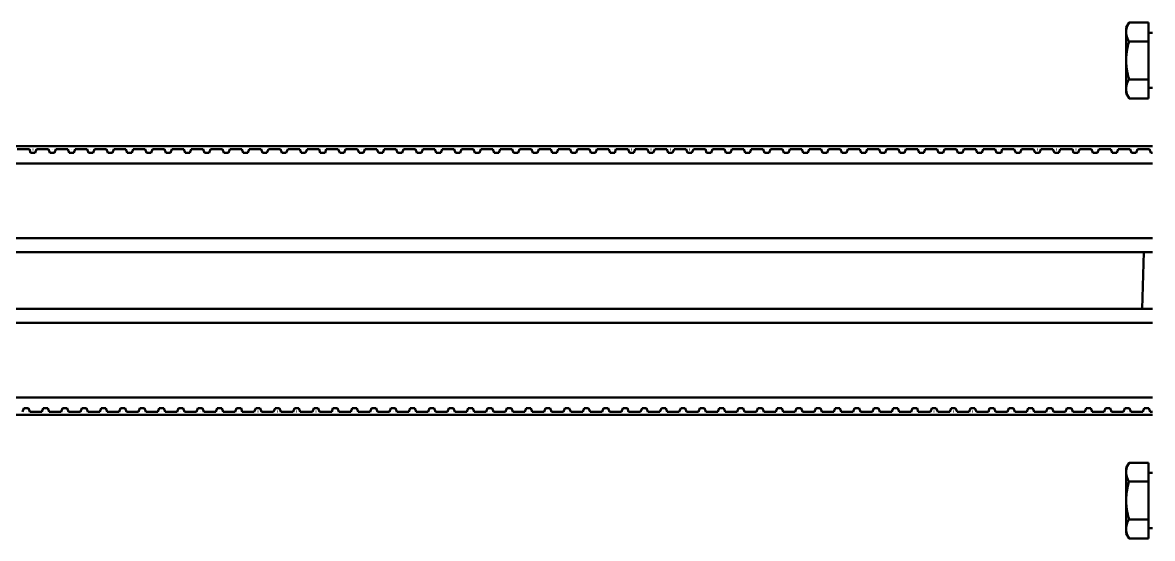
# Model space of a CAD drawing. Header units: millimetres. Extents: x 0 to 6720, y 0 to 4752.
# Drawn here: x 3897.3 to 4017.8, y 1878.5 to 1933.6 of the extents above; entities that cross this region are included whole.
import ezdxf

# ---------------------------------------------------------------- set-up
doc = ezdxf.new("R2010")
doc.units = ezdxf.units.MM
doc.header["$LTSCALE"] = 16
doc.layers.add('Widoczne (ISO)', color=7, linetype='Continuous', lineweight=50)

msp = doc.modelspace()

# ---------------------------------------------------------------- linework, layer by layer
at = {"layer": 'Widoczne (ISO)'}
for p, q in [((4014.97, 1933.06), (4015.28, 1933.59)), ((4017.37, 1933.6), (4015.28, 1933.6)), ((4017.37, 1933.6), (4017.37, 1931.58)), ((4014.97, 1933.06), (4014.97, 1932.59)), ((4014.97, 1932.59), (4014.97, 1929.56)), ((4017.37, 1932.5), (4017.77, 1932.5)), ((4017.37, 1931.58), (4015.28, 1931.58)), ((4017.37, 1931.58), (4017.37, 1927.54)), ((4014.97, 1929.56), (4014.97, 1926.53)), ((4017.37, 1927.54), (4015.28, 1927.54)), ((4017.37, 1927.54), (4017.37, 1925.51)), ((4014.97, 1926.53), (4014.97, 1926.06)), ((4014.97, 1926.06), (4015.28, 1925.52)), ((4017.37, 1926.62), (4017.77, 1926.62)), ((4017.37, 1925.51), (4015.28, 1925.51)), ((4017.77, 1920.41), (3072.96, 1920.43)), ((3896.68, 1920.1), (3897.97, 1920.1)), ((3897.97, 1920.1), (3898.11, 1919.7)), ((3898.35, 1920.05), (3898.36, 1920.05)), ((3898.35, 1920.05), (3898.35, 1920.05)), ((3898.36, 1920.05), (3898.35, 1920.05)), ((3898.36, 1920.05), (3898.36, 1920.05)), ((3898.6, 1919.7), (3898.74, 1920.1)), ((3898.74, 1920.1), (3900.03, 1920.1)), ((3900.03, 1920.1), (3900.17, 1919.7)), ((3900.41, 1920.05), (3900.42, 1920.05)), ((3900.41, 1920.05), (3900.41, 1920.05)), ((3900.42, 1920.05), (3900.41, 1920.05)), ((3900.42, 1920.05), (3900.42, 1920.05)), ((3900.66, 1919.7), (3900.8, 1920.1)), ((3900.8, 1920.1), (3902.09, 1920.1)), ((3902.09, 1920.1), (3902.23, 1919.7)), ((3902.47, 1920.05), (3902.48, 1920.05)), ((3902.47, 1920.05), (3902.47, 1920.05)), ((3902.48, 1920.05), (3902.47, 1920.05)), ((3902.48, 1920.05), (3902.48, 1920.05)), ((3902.72, 1919.7), (3902.86, 1920.1)), ((3902.86, 1920.1), (3904.15, 1920.1)), ((3904.15, 1920.1), (3904.29, 1919.7)), ((3904.53, 1920.05), (3904.54, 1920.05)), ((3904.53, 1920.05), (3904.53, 1920.05)), ((3904.54, 1920.05), (3904.53, 1920.05)), ((3904.54, 1920.05), (3904.54, 1920.05)), ((3904.78, 1919.7), (3904.92, 1920.1)), ((3904.92, 1920.1), (3906.21, 1920.1)), ((3906.21, 1920.1), (3906.35, 1919.7)), ((3906.59, 1920.05), (3906.6, 1920.05)), ((3906.59, 1920.05), (3906.59, 1920.05)), ((3906.6, 1920.05), (3906.59, 1920.05)), ((3906.6, 1920.05), (3906.6, 1920.05)), ((3906.84, 1919.7), (3906.98, 1920.1)), ((3906.98, 1920.1), (3908.27, 1920.1)), ((3908.27, 1920.1), (3908.41, 1919.7)), ((3908.65, 1920.05), (3908.66, 1920.05)), ((3908.65, 1920.05), (3908.65, 1920.05)), ((3908.66, 1920.05), (3908.65, 1920.05)), ((3908.66, 1920.05), (3908.66, 1920.05)), ((3908.9, 1919.7), (3909.05, 1920.1)), ((3909.05, 1920.1), (3910.33, 1920.1)), ((3910.33, 1920.1), (3910.47, 1919.7)), ((3910.71, 1920.05), (3910.72, 1920.05)), ((3910.71, 1920.05), (3910.71, 1920.05)), ((3910.72, 1920.05), (3910.71, 1920.05)), ((3910.72, 1920.05), (3910.72, 1920.05)), ((3910.96, 1919.7), (3911.11, 1920.1)), ((3911.11, 1920.1), (3912.39, 1920.1)), ((3912.39, 1920.1), (3912.53, 1919.7)), ((3912.78, 1920.05), (3912.78, 1920.05)), ((3912.78, 1920.05), (3912.78, 1920.05)), ((3912.78, 1920.05), (3912.78, 1920.05)), ((3912.78, 1920.05), (3912.78, 1920.05)), ((3913.02, 1919.7), (3913.17, 1920.1)), ((3913.17, 1920.1), (3914.45, 1920.1)), ((3914.45, 1920.1), (3914.59, 1919.7)), ((3914.84, 1920.05), (3914.84, 1920.05)), ((3914.84, 1920.05), (3914.84, 1920.05)), ((3914.84, 1920.05), (3914.84, 1920.05)), ((3914.84, 1920.05), (3914.84, 1920.05)), ((3915.08, 1919.7), (3915.23, 1920.1)), ((3915.23, 1920.1), (3916.51, 1920.1)), ((3916.51, 1920.1), (3916.65, 1919.7)), ((3916.9, 1920.05), (3916.9, 1920.05)), ((3916.9, 1920.05), (3916.9, 1920.05)), ((3916.9, 1920.05), (3916.9, 1920.05)), ((3916.9, 1920.05), (3916.9, 1920.05)), ((3917.14, 1919.7), (3917.29, 1920.1)), ((3917.29, 1920.1), (3918.57, 1920.1)), ((3918.57, 1920.1), (3918.71, 1919.7)), ((3918.96, 1920.05), (3918.96, 1920.05)), ((3918.96, 1920.05), (3918.96, 1920.05)), ((3918.96, 1920.05), (3918.96, 1920.05)), ((3918.96, 1920.05), (3918.96, 1920.05)), ((3919.2, 1919.7), (3919.35, 1920.1)), ((3919.35, 1920.1), (3920.63, 1920.1)), ((3920.63, 1920.1), (3920.77, 1919.7)), ((3921.02, 1920.05), (3921.02, 1920.05)), ((3921.02, 1920.05), (3921.02, 1920.05)), ((3921.02, 1920.05), (3921.02, 1920.05)), ((3921.02, 1920.05), (3921.02, 1920.05)), ((3921.26, 1919.7), (3921.41, 1920.1)), ((3921.41, 1920.1), (3922.69, 1920.1)), ((3922.69, 1920.1), (3922.83, 1919.7)), ((3923.08, 1920.05), (3923.08, 1920.05)), ((3923.08, 1920.05), (3923.08, 1920.05)), ((3923.08, 1920.05), (3923.08, 1920.05)), ((3923.08, 1920.05), (3923.08, 1920.05)), ((3923.32, 1919.7), (3923.47, 1920.1)), ((3923.47, 1920.1), (3924.75, 1920.1)), ((3924.75, 1920.1), (3924.89, 1919.7)), ((3925.14, 1920.05), (3925.14, 1920.05)), ((3925.14, 1920.05), (3925.14, 1920.05)), ((3925.14, 1920.05), (3925.14, 1920.05)), ((3925.14, 1920.05), (3925.14, 1920.05)), ((3925.38, 1919.7), (3925.53, 1920.1)), ((3925.53, 1920.1), (3926.81, 1920.1)), ((3926.81, 1920.1), (3926.95, 1919.7)), ((3927.2, 1920.05), (3927.2, 1920.05)), ((3927.2, 1920.05), (3927.2, 1920.05)), ((3927.2, 1920.05), (3927.2, 1920.05)), ((3927.2, 1920.05), (3927.2, 1920.05)), ((3927.44, 1919.7), (3927.59, 1920.1)), ((3927.59, 1920.1), (3928.87, 1920.1)), ((3928.87, 1920.1), (3929.01, 1919.7)), ((3929.26, 1920.05), (3929.26, 1920.05)), ((3929.26, 1920.05), (3929.26, 1920.05)), ((3929.26, 1920.05), (3929.26, 1920.05)), ((3929.26, 1920.05), (3929.26, 1920.05)), ((3929.51, 1919.7), (3929.65, 1920.1)), ((3929.65, 1920.1), (3930.93, 1920.1)), ((3930.93, 1920.1), (3931.08, 1919.7)), ((3931.32, 1920.05), (3931.32, 1920.05)), ((3931.32, 1920.05), (3931.32, 1920.05)), ((3931.32, 1920.05), (3931.32, 1920.05)), ((3931.32, 1920.05), (3931.32, 1920.05)), ((3931.57, 1919.7), (3931.71, 1920.1)), ((3931.71, 1920.1), (3932.99, 1920.1)), ((3932.99, 1920.1), (3933.14, 1919.7)), ((3933.38, 1920.05), (3933.38, 1920.05)), ((3933.38, 1920.05), (3933.38, 1920.05)), ((3933.38, 1920.05), (3933.38, 1920.05)), ((3933.38, 1920.05), (3933.38, 1920.05)), ((3933.63, 1919.7), (3933.77, 1920.1)), ((3933.77, 1920.1), (3935.05, 1920.1)), ((3935.05, 1920.1), (3935.2, 1919.7)), ((3935.44, 1920.05), (3935.44, 1920.05)), ((3935.44, 1920.05), (3935.44, 1920.05)), ((3935.44, 1920.05), (3935.44, 1920.05)), ((3935.44, 1920.05), (3935.44, 1920.05)), ((3935.69, 1919.7), (3935.83, 1920.1)), ((3935.83, 1920.1), (3937.11, 1920.1)), ((3937.11, 1920.1), (3937.26, 1919.7)), ((3937.5, 1920.05), (3937.5, 1920.05)), ((3937.5, 1920.05), (3937.5, 1920.05)), ((3937.5, 1920.05), (3937.5, 1920.05)), ((3937.5, 1920.05), (3937.5, 1920.05)), ((3937.75, 1919.7), (3937.89, 1920.1)), ((3937.89, 1920.1), (3939.17, 1920.1)), ((3939.17, 1920.1), (3939.32, 1919.7)), ((3939.56, 1920.05), (3939.56, 1920.05)), ((3939.56, 1920.05), (3939.56, 1920.05)), ((3939.56, 1920.05), (3939.56, 1920.05)), ((3939.56, 1920.05), (3939.56, 1920.05)), ((3939.81, 1919.7), (3939.95, 1920.1)), ((3939.95, 1920.1), (3941.23, 1920.1)), ((3941.23, 1920.1), (3941.38, 1919.7)), ((3941.62, 1920.05), (3941.62, 1920.05)), ((3941.62, 1920.05), (3941.62, 1920.05)), ((3941.62, 1920.05), (3941.62, 1920.05)), ((3941.62, 1920.05), (3941.62, 1920.05)), ((3941.87, 1919.7), (3942.01, 1920.1)), ((3942.01, 1920.1), (3943.29, 1920.1)), ((3943.29, 1920.1), (3943.44, 1919.7)), ((3943.68, 1920.05), (3943.68, 1920.05)), ((3943.68, 1920.05), (3943.68, 1920.05)), ((3943.68, 1920.05), (3943.68, 1920.05)), ((3943.68, 1920.05), (3943.68, 1920.05)), ((3943.93, 1919.7), (3944.07, 1920.09)), ((3944.07, 1920.09), (3945.35, 1920.09)), ((3945.35, 1920.09), (3945.5, 1919.7)), ((3945.74, 1920.05), (3945.74, 1920.05)), ((3945.74, 1920.05), (3945.74, 1920.05)), ((3945.74, 1920.05), (3945.74, 1920.05)), ((3945.74, 1920.05), (3945.74, 1920.05)), ((3945.99, 1919.7), (3946.13, 1920.09)), ((3946.13, 1920.09), (3947.41, 1920.09)), ((3947.41, 1920.09), (3947.56, 1919.7)), ((3947.8, 1920.05), (3947.81, 1920.05)), ((3947.8, 1920.05), (3947.8, 1920.05)), ((3947.81, 1920.05), (3947.8, 1920.05)), ((3947.81, 1920.05), (3947.81, 1920.05)), ((3948.05, 1919.7), (3948.19, 1920.09)), ((3948.19, 1920.09), (3949.47, 1920.09)), ((3949.47, 1920.09), (3949.62, 1919.7)), ((3949.86, 1920.05), (3949.87, 1920.05)), ((3949.86, 1920.05), (3949.86, 1920.05)), ((3949.87, 1920.05), (3949.86, 1920.05)), ((3949.87, 1920.05), (3949.87, 1920.05)), ((3950.11, 1919.7), (3950.25, 1920.09)), ((3950.25, 1920.09), (3951.53, 1920.09)), ((3951.53, 1920.09), (3951.68, 1919.7)), ((3951.92, 1920.05), (3951.93, 1920.05)), ((3951.92, 1920.05), (3951.92, 1920.05)), ((3951.93, 1920.05), (3951.92, 1920.05)), ((3951.93, 1920.05), (3951.93, 1920.05)), ((3952.17, 1919.7), (3952.31, 1920.09)), ((3952.31, 1920.09), (3953.6, 1920.09)), ((3953.6, 1920.09), (3953.74, 1919.7)), ((3953.98, 1920.05), (3953.99, 1920.05)), ((3953.98, 1920.05), (3953.98, 1920.05)), ((3953.99, 1920.05), (3953.98, 1920.05)), ((3953.99, 1920.05), (3953.99, 1920.05)), ((3954.23, 1919.7), (3954.37, 1920.09)), ((3954.37, 1920.09), (3955.66, 1920.09)), ((3955.66, 1920.09), (3955.8, 1919.7)), ((3956.04, 1920.05), (3956.05, 1920.05)), ((3956.04, 1920.05), (3956.04, 1920.05)), ((3956.05, 1920.05), (3956.04, 1920.05)), ((3956.05, 1920.05), (3956.05, 1920.05)), ((3956.29, 1919.7), (3956.43, 1920.09)), ((3956.43, 1920.09), (3957.72, 1920.09)), ((3957.72, 1920.09), (3957.86, 1919.7)), ((3958.1, 1920.05), (3958.11, 1920.05)), ((3958.1, 1920.05), (3958.1, 1920.05)), ((3958.11, 1920.05), (3958.1, 1920.05)), ((3958.11, 1920.05), (3958.11, 1920.05)), ((3958.35, 1919.7), (3958.49, 1920.09)), ((3958.49, 1920.09), (3959.78, 1920.09)), ((3959.78, 1920.09), (3959.92, 1919.7)), ((3960.16, 1920.05), (3960.17, 1920.05)), ((3960.16, 1920.05), (3960.16, 1920.05)), ((3960.17, 1920.05), (3960.16, 1920.05)), ((3960.17, 1920.05), (3960.17, 1920.05)), ((3960.41, 1919.7), (3960.55, 1920.09)), ((3960.55, 1920.09), (3961.84, 1920.09)), ((3961.84, 1920.09), (3961.98, 1919.7)), ((3962.22, 1920.05), (3962.23, 1920.05)), ((3962.22, 1920.05), (3962.22, 1920.05)), ((3962.23, 1920.05), (3962.22, 1920.05)), ((3962.23, 1920.05), (3962.23, 1920.05)), ((3962.47, 1919.7), (3962.61, 1920.09)), ((3962.61, 1920.09), (3963.9, 1920.09)), ((3963.9, 1920.09), (3964.04, 1919.7)), ((3964.28, 1920.05), (3964.29, 1920.05)), ((3964.28, 1920.05), (3964.28, 1920.05)), ((3964.29, 1920.05), (3964.28, 1920.05)), ((3964.29, 1920.05), (3964.29, 1920.05)), ((3964.53, 1919.7), (3964.68, 1920.09)), ((3964.68, 1920.09), (3965.96, 1920.09)), ((3965.96, 1920.09), (3966.1, 1919.7)), ((3966.34, 1920.05), (3966.35, 1920.05)), ((3966.34, 1920.05), (3966.34, 1920.05)), ((3966.35, 1920.05), (3966.34, 1920.05)), ((3966.35, 1920.05), (3966.35, 1920.05)), ((3966.59, 1919.7), (3966.74, 1920.09)), ((3966.74, 1920.09), (3968.02, 1920.09)), ((3968.02, 1920.09), (3968.16, 1919.7)), ((3968.4, 1920.05), (3968.41, 1920.05)), ((3968.4, 1920.05), (3968.4, 1920.05)), ((3968.41, 1920.05), (3968.4, 1920.05)), ((3968.41, 1920.05), (3968.41, 1920.05)), ((3968.65, 1919.7), (3968.8, 1920.09)), ((3968.8, 1920.09), (3970.08, 1920.09)), ((3970.08, 1920.09), (3970.22, 1919.7)), ((3970.47, 1920.05), (3970.47, 1920.05)), ((3970.47, 1920.05), (3970.47, 1920.05)), ((3970.47, 1920.05), (3970.47, 1920.05)), ((3970.47, 1920.05), (3970.47, 1920.05)), ((3970.71, 1919.7), (3970.86, 1920.09)), ((3970.86, 1920.09), (3972.14, 1920.09)), ((3972.14, 1920.09), (3972.28, 1919.7)), ((3972.53, 1920.05), (3972.53, 1920.05)), ((3972.53, 1920.05), (3972.53, 1920.05)), ((3972.53, 1920.05), (3972.53, 1920.05)), ((3972.53, 1920.05), (3972.53, 1920.05)), ((3972.77, 1919.7), (3972.92, 1920.09)), ((3972.92, 1920.09), (3974.2, 1920.09)), ((3974.2, 1920.09), (3974.34, 1919.7)), ((3974.59, 1920.05), (3974.59, 1920.05)), ((3974.59, 1920.05), (3974.59, 1920.05)), ((3974.59, 1920.05), (3974.59, 1920.05)), ((3974.59, 1920.05), (3974.59, 1920.05)), ((3974.83, 1919.7), (3974.98, 1920.09)), ((3974.98, 1920.09), (3976.26, 1920.09)), ((3976.26, 1920.09), (3976.4, 1919.7)), ((3976.65, 1920.05), (3976.65, 1920.05)), ((3976.65, 1920.05), (3976.65, 1920.05)), ((3976.65, 1920.05), (3976.65, 1920.05)), ((3976.65, 1920.05), (3976.65, 1920.05)), ((3976.89, 1919.7), (3977.04, 1920.09)), ((3977.04, 1920.09), (3978.32, 1920.09)), ((3978.32, 1920.09), (3978.46, 1919.7)), ((3978.71, 1920.05), (3978.71, 1920.05)), ((3978.71, 1920.05), (3978.71, 1920.05)), ((3978.71, 1920.05), (3978.71, 1920.05)), ((3978.71, 1920.05), (3978.71, 1920.05)), ((3978.95, 1919.7), (3979.1, 1920.09)), ((3979.1, 1920.09), (3980.38, 1920.09)), ((3980.38, 1920.09), (3980.52, 1919.7)), ((3980.77, 1920.05), (3980.77, 1920.05)), ((3980.77, 1920.05), (3980.77, 1920.05)), ((3980.77, 1920.05), (3980.77, 1920.05)), ((3980.77, 1920.05), (3980.77, 1920.05)), ((3981.01, 1919.7), (3981.16, 1920.09)), ((3981.16, 1920.09), (3982.44, 1920.09)), ((3982.44, 1920.09), (3982.58, 1919.7)), ((3982.83, 1920.05), (3982.83, 1920.05)), ((3982.83, 1920.05), (3982.83, 1920.05)), ((3982.83, 1920.05), (3982.83, 1920.05)), ((3982.83, 1920.05), (3982.83, 1920.05)), ((3983.07, 1919.7), (3983.22, 1920.09)), ((3983.22, 1920.09), (3984.5, 1920.09)), ((3984.5, 1920.09), (3984.64, 1919.7)), ((3984.89, 1920.05), (3984.89, 1920.05)), ((3984.89, 1920.05), (3984.89, 1920.05)), ((3984.89, 1920.05), (3984.89, 1920.05)), ((3984.89, 1920.05), (3984.89, 1920.05)), ((3985.13, 1919.7), (3985.28, 1920.09)), ((3985.28, 1920.09), (3986.56, 1920.09)), ((3986.56, 1920.09), (3986.7, 1919.7)), ((3986.95, 1920.05), (3986.95, 1920.05)), ((3986.95, 1920.05), (3986.95, 1920.05)), ((3986.95, 1920.05), (3986.95, 1920.05)), ((3986.95, 1920.05), (3986.95, 1920.05)), ((3987.2, 1919.7), (3987.34, 1920.09)), ((3987.34, 1920.09), (3988.62, 1920.09)), ((3988.62, 1920.09), (3988.77, 1919.7)), ((3989.01, 1920.05), (3989.01, 1920.05)), ((3989.01, 1920.05), (3989.01, 1920.05)), ((3989.01, 1920.05), (3989.01, 1920.05)), ((3989.01, 1920.05), (3989.01, 1920.05)), ((3989.26, 1919.7), (3989.4, 1920.09)), ((3989.4, 1920.09), (3990.68, 1920.09)), ((3990.68, 1920.09), (3990.83, 1919.7)), ((3991.07, 1920.05), (3991.07, 1920.05)), ((3991.07, 1920.05), (3991.07, 1920.05)), ((3991.07, 1920.05), (3991.07, 1920.05)), ((3991.07, 1920.05), (3991.07, 1920.05)), ((3991.32, 1919.7), (3991.46, 1920.09)), ((3991.46, 1920.09), (3992.74, 1920.09)), ((3992.74, 1920.09), (3992.89, 1919.7)), ((3993.13, 1920.05), (3993.13, 1920.05)), ((3993.13, 1920.05), (3993.13, 1920.05)), ((3993.13, 1920.05), (3993.13, 1920.05)), ((3993.13, 1920.05), (3993.13, 1920.05)), ((3993.38, 1919.7), (3993.52, 1920.09)), ((3993.52, 1920.09), (3994.8, 1920.09)), ((3994.8, 1920.09), (3994.95, 1919.7)), ((3995.19, 1920.05), (3995.19, 1920.05)), ((3995.19, 1920.05), (3995.19, 1920.05)), ((3995.19, 1920.05), (3995.19, 1920.05)), ((3995.19, 1920.05), (3995.19, 1920.05)), ((3995.44, 1919.7), (3995.58, 1920.09)), ((3995.58, 1920.09), (3996.86, 1920.09)), ((3996.86, 1920.09), (3997.01, 1919.7)), ((3997.25, 1920.05), (3997.25, 1920.05)), ((3997.25, 1920.05), (3997.25, 1920.05)), ((3997.25, 1920.05), (3997.25, 1920.05)), ((3997.25, 1920.05), (3997.25, 1920.05)), ((3997.5, 1919.7), (3997.64, 1920.09)), ((3997.64, 1920.09), (3998.92, 1920.09)), ((3998.92, 1920.09), (3999.07, 1919.7)), ((3999.31, 1920.05), (3999.31, 1920.05)), ((3999.31, 1920.05), (3999.31, 1920.05)), ((3999.31, 1920.05), (3999.31, 1920.05)), ((3999.31, 1920.05), (3999.31, 1920.05)), ((3999.56, 1919.7), (3999.7, 1920.09)), ((3999.7, 1920.09), (4000.98, 1920.09)), ((4000.98, 1920.09), (4001.13, 1919.7)), ((4001.37, 1920.05), (4001.37, 1920.05)), ((4001.37, 1920.05), (4001.37, 1920.05)), ((4001.37, 1920.05), (4001.37, 1920.05)), ((4001.37, 1920.05), (4001.37, 1920.05)), ((4001.62, 1919.7), (4001.76, 1920.09)), ((4001.76, 1920.09), (4003.04, 1920.09)), ((4003.04, 1920.09), (4003.19, 1919.7)), ((4003.43, 1920.05), (4003.43, 1920.05)), ((4003.43, 1920.05), (4003.43, 1920.05)), ((4003.43, 1920.05), (4003.43, 1920.05)), ((4003.43, 1920.05), (4003.43, 1920.05)), ((4003.68, 1919.7), (4003.82, 1920.09)), ((4003.82, 1920.09), (4005.1, 1920.09)), ((4005.1, 1920.09), (4005.25, 1919.7)), ((4005.49, 1920.05), (4005.5, 1920.05)), ((4005.49, 1920.05), (4005.49, 1920.05)), ((4005.5, 1920.05), (4005.49, 1920.05)), ((4005.5, 1920.05), (4005.5, 1920.05)), ((4005.74, 1919.7), (4005.88, 1920.09)), ((4005.88, 1920.09), (4007.16, 1920.09)), ((4007.16, 1920.09), (4007.31, 1919.7)), ((4007.55, 1920.05), (4007.56, 1920.05)), ((4007.55, 1920.05), (4007.55, 1920.05)), ((4007.56, 1920.05), (4007.55, 1920.05)), ((4007.56, 1920.05), (4007.56, 1920.05)), ((4007.8, 1919.7), (4007.94, 1920.09)), ((4007.94, 1920.09), (4009.23, 1920.09)), ((4009.23, 1920.09), (4009.37, 1919.7)), ((4009.61, 1920.05), (4009.62, 1920.05)), ((4009.61, 1920.05), (4009.61, 1920.05)), ((4009.62, 1920.05), (4009.61, 1920.05)), ((4009.62, 1920.05), (4009.62, 1920.05)), ((4009.86, 1919.7), (4010, 1920.09)), ((4010, 1920.09), (4011.29, 1920.09)), ((4011.29, 1920.09), (4011.43, 1919.7)), ((4011.67, 1920.05), (4011.68, 1920.05)), ((4011.67, 1920.05), (4011.67, 1920.05)), ((4011.68, 1920.05), (4011.67, 1920.05)), ((4011.68, 1920.05), (4011.68, 1920.05)), ((4011.92, 1919.7), (4012.06, 1920.09)), ((4012.06, 1920.09), (4013.35, 1920.09)), ((4013.35, 1920.09), (4013.49, 1919.7)), ((4013.73, 1920.05), (4013.74, 1920.05)), ((4013.73, 1920.05), (4013.73, 1920.05)), ((4013.74, 1920.05), (4013.73, 1920.05)), ((4013.74, 1920.05), (4013.74, 1920.05)), ((4013.98, 1919.7), (4014.12, 1920.09)), ((4014.12, 1920.09), (4015.41, 1920.09)), ((4015.41, 1920.09), (4015.55, 1919.7)), ((4015.79, 1920.05), (4015.8, 1920.05)), ((4015.79, 1920.05), (4015.79, 1920.05)), ((4015.8, 1920.05), (4015.79, 1920.05)), ((4015.8, 1920.05), (4015.8, 1920.05)), ((4016.04, 1919.7), (4016.18, 1920.09)), ((4016.18, 1920.09), (4017.47, 1920.09)), ((4017.47, 1920.09), (4017.61, 1919.7)), ((3898.11, 1919.7), (3898.6, 1919.7)), ((3900.17, 1919.7), (3900.66, 1919.7)), ((3902.23, 1919.7), (3902.72, 1919.7)), ((3904.29, 1919.7), (3904.78, 1919.7)), ((3906.35, 1919.7), (3906.84, 1919.7)), ((3908.41, 1919.7), (3908.9, 1919.7)), ((3910.47, 1919.7), (3910.96, 1919.7)), ((3912.53, 1919.7), (3913.02, 1919.7)), ((3914.59, 1919.7), (3915.08, 1919.7)), ((3916.65, 1919.7), (3917.14, 1919.7)), ((3918.71, 1919.7), (3919.2, 1919.7)), ((3920.77, 1919.7), (3921.26, 1919.7)), ((3922.83, 1919.7), (3923.32, 1919.7)), ((3924.89, 1919.7), (3925.38, 1919.7)), ((3926.95, 1919.7), (3927.44, 1919.7)), ((3929.01, 1919.7), (3929.51, 1919.7)), ((3931.08, 1919.7), (3931.57, 1919.7)), ((3933.14, 1919.7), (3933.63, 1919.7)), ((3935.2, 1919.7), (3935.69, 1919.7)), ((3937.26, 1919.7), (3937.75, 1919.7)), ((3939.32, 1919.7), (3939.81, 1919.7)), ((3941.38, 1919.7), (3941.87, 1919.7)), ((3943.44, 1919.7), (3943.93, 1919.7)), ((3945.5, 1919.7), (3945.99, 1919.7)), ((3947.56, 1919.7), (3948.05, 1919.7)), ((3949.62, 1919.7), (3950.11, 1919.7)), ((3951.68, 1919.7), (3952.17, 1919.7)), ((3953.74, 1919.7), (3954.23, 1919.7)), ((3955.8, 1919.7), (3956.29, 1919.7)), ((3957.86, 1919.7), (3958.35, 1919.7)), ((3959.92, 1919.7), (3960.41, 1919.7)), ((3961.98, 1919.7), (3962.47, 1919.7)), ((3964.04, 1919.7), (3964.53, 1919.7)), ((3966.1, 1919.7), (3966.59, 1919.7)), ((3968.16, 1919.7), (3968.65, 1919.7)), ((3970.22, 1919.7), (3970.71, 1919.7)), ((3972.28, 1919.7), (3972.77, 1919.7)), ((3974.34, 1919.7), (3974.83, 1919.7)), ((3976.4, 1919.7), (3976.89, 1919.7)), ((3978.46, 1919.7), (3978.95, 1919.7)), ((3980.52, 1919.7), (3981.01, 1919.7)), ((3982.58, 1919.7), (3983.07, 1919.7)), ((3984.64, 1919.7), (3985.13, 1919.7)), ((3986.7, 1919.7), (3987.2, 1919.7)), ((3988.77, 1919.7), (3989.26, 1919.7)), ((3990.83, 1919.7), (3991.32, 1919.7)), ((3992.89, 1919.7), (3993.38, 1919.7)), ((3994.95, 1919.7), (3995.44, 1919.7)), ((3997.01, 1919.7), (3997.5, 1919.7)), ((3999.07, 1919.7), (3999.56, 1919.7)), ((4001.13, 1919.7), (4001.62, 1919.7)), ((4003.19, 1919.7), (4003.68, 1919.7)), ((4005.25, 1919.7), (4005.74, 1919.7)), ((4007.31, 1919.7), (4007.8, 1919.7)), ((4009.37, 1919.7), (4009.86, 1919.7)), ((4011.43, 1919.7), (4011.92, 1919.7)), ((4013.49, 1919.7), (4013.98, 1919.7)), ((4015.55, 1919.7), (4016.04, 1919.7)), ((4017.61, 1919.7), (4017.77, 1919.7)), ((3072.96, 1918.57), (4017.77, 1918.57)), ((4017.77, 1910.6), (3066.43, 1910.6)), ((3067.93, 1909.1), (4017.77, 1909.1)), ((4016.85, 1909.1), (4016.69, 1903.05)), ((4017.77, 1903.05), (3067.93, 1903.05)), ((3066.43, 1901.55), (4017.77, 1901.55)), ((3062.96, 1893.57), (4017.77, 1893.57)), ((3897.39, 1892.45), (3897.25, 1892.06)), ((3897.88, 1892.45), (3897.39, 1892.45)), ((3898.03, 1892.06), (3897.88, 1892.45)), ((3899.45, 1892.45), (3899.31, 1892.06)), ((3899.94, 1892.45), (3899.45, 1892.45)), ((3900.09, 1892.06), (3899.94, 1892.45)), ((3901.51, 1892.45), (3901.37, 1892.06)), ((3902.01, 1892.45), (3901.51, 1892.45)), ((3902.15, 1892.06), (3902.01, 1892.45)), ((3903.58, 1892.45), (3903.43, 1892.06)), ((3904.07, 1892.45), (3903.58, 1892.45)), ((3904.21, 1892.06), (3904.07, 1892.45)), ((3905.64, 1892.45), (3905.49, 1892.06)), ((3906.13, 1892.45), (3905.64, 1892.45)), ((3906.27, 1892.06), (3906.13, 1892.45)), ((3907.7, 1892.45), (3907.55, 1892.06)), ((3908.19, 1892.45), (3907.7, 1892.45)), ((3908.33, 1892.06), (3908.19, 1892.45)), ((3909.76, 1892.45), (3909.61, 1892.06)), ((3910.25, 1892.45), (3909.76, 1892.45)), ((3910.39, 1892.06), (3910.25, 1892.45)), ((3911.82, 1892.45), (3911.67, 1892.06)), ((3912.31, 1892.45), (3911.82, 1892.45)), ((3912.45, 1892.06), (3912.31, 1892.45)), ((3913.88, 1892.45), (3913.73, 1892.06)), ((3914.37, 1892.45), (3913.88, 1892.45)), ((3914.51, 1892.06), (3914.37, 1892.45)), ((3915.94, 1892.45), (3915.79, 1892.06)), ((3916.43, 1892.45), (3915.94, 1892.45)), ((3916.57, 1892.06), (3916.43, 1892.45)), ((3918, 1892.45), (3917.85, 1892.06)), ((3918.49, 1892.45), (3918, 1892.45)), ((3918.63, 1892.06), (3918.49, 1892.45)), ((3920.06, 1892.45), (3919.91, 1892.06)), ((3920.55, 1892.45), (3920.06, 1892.45)), ((3920.69, 1892.06), (3920.55, 1892.45)), ((3922.12, 1892.45), (3921.97, 1892.06)), ((3922.61, 1892.45), (3922.12, 1892.45)), ((3922.75, 1892.06), (3922.61, 1892.45)), ((3924.18, 1892.45), (3924.03, 1892.06)), ((3924.67, 1892.45), (3924.18, 1892.45)), ((3924.81, 1892.06), (3924.67, 1892.45)), ((3926.24, 1892.45), (3926.1, 1892.06)), ((3926.73, 1892.45), (3926.24, 1892.45)), ((3926.87, 1892.06), (3926.73, 1892.45)), ((3928.3, 1892.45), (3928.16, 1892.06)), ((3928.79, 1892.45), (3928.3, 1892.45)), ((3928.93, 1892.06), (3928.79, 1892.45)), ((3930.36, 1892.45), (3930.22, 1892.06)), ((3930.85, 1892.45), (3930.36, 1892.45)), ((3930.99, 1892.06), (3930.85, 1892.45)), ((3932.42, 1892.45), (3932.28, 1892.06)), ((3932.91, 1892.45), (3932.42, 1892.45)), ((3933.05, 1892.06), (3932.91, 1892.45)), ((3934.48, 1892.45), (3934.34, 1892.06)), ((3934.97, 1892.45), (3934.48, 1892.45)), ((3935.11, 1892.06), (3934.97, 1892.45)), ((3936.54, 1892.45), (3936.4, 1892.06)), ((3937.03, 1892.45), (3936.54, 1892.45)), ((3937.18, 1892.06), (3937.03, 1892.45)), ((3938.6, 1892.45), (3938.46, 1892.06)), ((3939.09, 1892.45), (3938.6, 1892.45)), ((3939.24, 1892.06), (3939.09, 1892.45)), ((3940.66, 1892.45), (3940.52, 1892.06)), ((3941.15, 1892.45), (3940.66, 1892.45)), ((3941.3, 1892.06), (3941.15, 1892.45)), ((3942.72, 1892.45), (3942.58, 1892.06)), ((3943.21, 1892.45), (3942.72, 1892.45)), ((3943.36, 1892.06), (3943.21, 1892.45)), ((3944.78, 1892.45), (3944.64, 1892.05)), ((3945.27, 1892.45), (3944.78, 1892.45)), ((3945.42, 1892.05), (3945.27, 1892.45)), ((3946.84, 1892.45), (3946.7, 1892.05)), ((3947.33, 1892.45), (3946.84, 1892.45)), ((3947.48, 1892.05), (3947.33, 1892.45)), ((3948.9, 1892.45), (3948.76, 1892.05)), ((3949.39, 1892.45), (3948.9, 1892.45)), ((3949.54, 1892.05), (3949.39, 1892.45)), ((3950.96, 1892.45), (3950.82, 1892.05)), ((3951.45, 1892.45), (3950.96, 1892.45)), ((3951.6, 1892.05), (3951.45, 1892.45)), ((3953.02, 1892.45), (3952.88, 1892.05)), ((3953.51, 1892.45), (3953.02, 1892.45)), ((3953.66, 1892.05), (3953.51, 1892.45)), ((3955.08, 1892.45), (3954.94, 1892.05)), ((3955.57, 1892.45), (3955.08, 1892.45)), ((3955.72, 1892.05), (3955.57, 1892.45)), ((3957.14, 1892.45), (3957, 1892.05)), ((3957.63, 1892.45), (3957.14, 1892.45)), ((3957.78, 1892.05), (3957.63, 1892.45)), ((3959.2, 1892.45), (3959.06, 1892.05)), ((3959.7, 1892.45), (3959.2, 1892.45)), ((3959.84, 1892.05), (3959.7, 1892.45)), ((3961.27, 1892.45), (3961.12, 1892.05)), ((3961.76, 1892.45), (3961.27, 1892.45)), ((3961.9, 1892.05), (3961.76, 1892.45)), ((3963.33, 1892.45), (3963.18, 1892.05)), ((3963.82, 1892.45), (3963.33, 1892.45)), ((3963.96, 1892.05), (3963.82, 1892.45)), ((3965.39, 1892.45), (3965.24, 1892.05)), ((3965.88, 1892.45), (3965.39, 1892.45)), ((3966.02, 1892.05), (3965.88, 1892.45)), ((3967.45, 1892.45), (3967.3, 1892.05)), ((3967.94, 1892.45), (3967.45, 1892.45)), ((3968.08, 1892.05), (3967.94, 1892.45)), ((3969.51, 1892.45), (3969.36, 1892.05)), ((3970, 1892.45), (3969.51, 1892.45)), ((3970.14, 1892.05), (3970, 1892.45)), ((3971.57, 1892.45), (3971.42, 1892.05)), ((3972.06, 1892.45), (3971.57, 1892.45)), ((3972.2, 1892.05), (3972.06, 1892.45)), ((3973.63, 1892.45), (3973.48, 1892.05)), ((3974.12, 1892.45), (3973.63, 1892.45)), ((3974.26, 1892.05), (3974.12, 1892.45)), ((3975.69, 1892.45), (3975.54, 1892.05)), ((3976.18, 1892.45), (3975.69, 1892.45)), ((3976.32, 1892.05), (3976.18, 1892.45)), ((3977.75, 1892.45), (3977.6, 1892.05)), ((3978.24, 1892.45), (3977.75, 1892.45)), ((3978.38, 1892.05), (3978.24, 1892.45)), ((3979.81, 1892.45), (3979.66, 1892.05)), ((3980.3, 1892.45), (3979.81, 1892.45)), ((3980.44, 1892.05), (3980.3, 1892.45)), ((3981.87, 1892.45), (3981.73, 1892.05)), ((3982.36, 1892.45), (3981.87, 1892.45)), ((3982.5, 1892.05), (3982.36, 1892.45)), ((3983.93, 1892.45), (3983.79, 1892.05)), ((3984.42, 1892.45), (3983.93, 1892.45)), ((3984.56, 1892.05), (3984.42, 1892.45)), ((3985.99, 1892.45), (3985.85, 1892.05)), ((3986.48, 1892.45), (3985.99, 1892.45)), ((3986.62, 1892.05), (3986.48, 1892.45)), ((3988.05, 1892.45), (3987.91, 1892.05)), ((3988.54, 1892.45), (3988.05, 1892.45)), ((3988.68, 1892.05), (3988.54, 1892.45)), ((3990.11, 1892.45), (3989.97, 1892.05)), ((3990.6, 1892.45), (3990.11, 1892.45)), ((3990.74, 1892.05), (3990.6, 1892.45)), ((3992.17, 1892.45), (3992.03, 1892.05)), ((3992.66, 1892.45), (3992.17, 1892.45)), ((3992.8, 1892.05), (3992.66, 1892.45)), ((3994.23, 1892.45), (3994.09, 1892.05)), ((3994.72, 1892.45), (3994.23, 1892.45)), ((3994.87, 1892.05), (3994.72, 1892.45)), ((3996.29, 1892.45), (3996.15, 1892.05)), ((3996.78, 1892.45), (3996.29, 1892.45)), ((3996.93, 1892.05), (3996.78, 1892.45)), ((3998.35, 1892.45), (3998.21, 1892.05)), ((3998.84, 1892.45), (3998.35, 1892.45)), ((3998.99, 1892.05), (3998.84, 1892.45)), ((4000.41, 1892.45), (4000.27, 1892.05)), ((4000.9, 1892.45), (4000.41, 1892.45)), ((4001.05, 1892.05), (4000.9, 1892.45)), ((4002.47, 1892.45), (4002.33, 1892.05)), ((4002.96, 1892.45), (4002.47, 1892.45)), ((4003.11, 1892.05), (4002.96, 1892.45)), ((4004.53, 1892.45), (4004.39, 1892.05)), ((4005.02, 1892.45), (4004.53, 1892.45)), ((4005.17, 1892.05), (4005.02, 1892.45)), ((4006.59, 1892.45), (4006.45, 1892.05)), ((4007.08, 1892.45), (4006.59, 1892.45)), ((4007.23, 1892.05), (4007.08, 1892.45)), ((4008.65, 1892.45), (4008.51, 1892.05)), ((4009.14, 1892.45), (4008.65, 1892.45)), ((4009.29, 1892.05), (4009.14, 1892.45)), ((4010.71, 1892.45), (4010.57, 1892.05)), ((4011.2, 1892.45), (4010.71, 1892.45)), ((4011.35, 1892.05), (4011.2, 1892.45)), ((4012.77, 1892.45), (4012.63, 1892.05)), ((4013.26, 1892.45), (4012.77, 1892.45)), ((4013.41, 1892.05), (4013.26, 1892.45)), ((4014.83, 1892.45), (4014.69, 1892.05)), ((4015.33, 1892.45), (4014.83, 1892.45)), ((4015.47, 1892.05), (4015.33, 1892.45)), ((4016.9, 1892.45), (4016.75, 1892.05)), ((4017.39, 1892.45), (4016.9, 1892.45)), ((4017.53, 1892.05), (4017.39, 1892.45)), ((3062.96, 1891.76), (4017.77, 1891.74)), ((3897.64, 1892.1), (3897.64, 1892.1)), ((3897.64, 1892.1), (3897.64, 1892.1)), ((3897.64, 1892.1), (3897.64, 1892.1)), ((3897.64, 1892.1), (3897.64, 1892.1)), ((3899.31, 1892.06), (3898.03, 1892.06)), ((3899.7, 1892.1), (3899.7, 1892.1)), ((3899.7, 1892.1), (3899.7, 1892.1)), ((3899.7, 1892.1), (3899.7, 1892.1)), ((3899.7, 1892.1), (3899.7, 1892.1)), ((3901.37, 1892.06), (3900.09, 1892.06)), ((3901.76, 1892.1), (3901.76, 1892.1)), ((3901.76, 1892.1), (3901.76, 1892.1)), ((3901.76, 1892.1), (3901.76, 1892.1)), ((3901.76, 1892.1), (3901.76, 1892.1)), ((3903.43, 1892.06), (3902.15, 1892.06)), ((3903.82, 1892.1), (3903.82, 1892.1)), ((3903.82, 1892.1), (3903.82, 1892.1)), ((3903.82, 1892.1), (3903.82, 1892.1)), ((3903.82, 1892.1), (3903.82, 1892.1)), ((3905.49, 1892.06), (3904.21, 1892.06)), ((3905.88, 1892.1), (3905.88, 1892.1)), ((3905.88, 1892.1), (3905.88, 1892.1)), ((3905.88, 1892.1), (3905.88, 1892.1)), ((3905.88, 1892.1), (3905.88, 1892.1)), ((3907.55, 1892.06), (3906.27, 1892.06)), ((3907.94, 1892.1), (3907.94, 1892.1)), ((3907.94, 1892.1), (3907.94, 1892.1)), ((3907.94, 1892.1), (3907.94, 1892.1)), ((3907.94, 1892.1), (3907.94, 1892.1)), ((3909.61, 1892.06), (3908.33, 1892.06)), ((3910, 1892.1), (3910, 1892.1)), ((3910, 1892.1), (3910, 1892.1)), ((3910, 1892.1), (3910, 1892.1)), ((3910, 1892.1), (3910, 1892.1)), ((3911.67, 1892.06), (3910.39, 1892.06)), ((3912.06, 1892.1), (3912.06, 1892.1)), ((3912.06, 1892.1), (3912.06, 1892.1)), ((3912.06, 1892.1), (3912.06, 1892.1)), ((3912.06, 1892.1), (3912.06, 1892.1)), ((3913.73, 1892.06), (3912.45, 1892.06)), ((3914.12, 1892.1), (3914.12, 1892.1)), ((3914.12, 1892.1), (3914.12, 1892.1)), ((3914.12, 1892.1), (3914.12, 1892.1)), ((3914.12, 1892.1), (3914.12, 1892.1)), ((3915.79, 1892.06), (3914.51, 1892.06)), ((3916.18, 1892.1), (3916.18, 1892.1)), ((3916.18, 1892.1), (3916.18, 1892.1)), ((3916.18, 1892.1), (3916.18, 1892.1)), ((3916.18, 1892.1), (3916.18, 1892.1)), ((3917.85, 1892.06), (3916.57, 1892.06)), ((3918.24, 1892.1), (3918.24, 1892.1)), ((3918.24, 1892.1), (3918.24, 1892.1)), ((3918.24, 1892.1), (3918.24, 1892.1)), ((3918.24, 1892.1), (3918.24, 1892.1)), ((3919.91, 1892.06), (3918.63, 1892.06)), ((3920.31, 1892.1), (3920.3, 1892.1)), ((3920.3, 1892.1), (3920.31, 1892.1)), ((3920.3, 1892.1), (3920.3, 1892.1)), ((3920.31, 1892.1), (3920.31, 1892.1)), ((3921.97, 1892.06), (3920.69, 1892.06)), ((3922.37, 1892.1), (3922.36, 1892.1)), ((3922.36, 1892.1), (3922.37, 1892.1)), ((3922.36, 1892.1), (3922.36, 1892.1)), ((3922.37, 1892.1), (3922.37, 1892.1)), ((3924.03, 1892.06), (3922.75, 1892.06)), ((3924.43, 1892.1), (3924.42, 1892.1)), ((3924.42, 1892.1), (3924.43, 1892.1)), ((3924.42, 1892.1), (3924.42, 1892.1)), ((3924.43, 1892.1), (3924.43, 1892.1)), ((3926.1, 1892.06), (3924.81, 1892.06)), ((3926.49, 1892.1), (3926.48, 1892.1)), ((3926.48, 1892.1), (3926.49, 1892.1)), ((3926.48, 1892.1), (3926.48, 1892.1)), ((3926.49, 1892.1), (3926.49, 1892.1)), ((3928.16, 1892.06), (3926.87, 1892.06)), ((3928.55, 1892.1), (3928.54, 1892.1)), ((3928.54, 1892.1), (3928.55, 1892.1)), ((3928.54, 1892.1), (3928.54, 1892.1)), ((3928.55, 1892.1), (3928.55, 1892.1)), ((3930.22, 1892.06), (3928.93, 1892.06)), ((3930.61, 1892.1), (3930.6, 1892.1)), ((3930.6, 1892.1), (3930.61, 1892.1)), ((3930.6, 1892.1), (3930.6, 1892.1)), ((3930.61, 1892.1), (3930.61, 1892.1)), ((3932.28, 1892.06), (3930.99, 1892.06)), ((3932.67, 1892.1), (3932.66, 1892.1)), ((3932.66, 1892.1), (3932.67, 1892.1)), ((3932.66, 1892.1), (3932.66, 1892.1)), ((3932.67, 1892.1), (3932.67, 1892.1)), ((3934.34, 1892.06), (3933.05, 1892.06)), ((3934.73, 1892.1), (3934.72, 1892.1)), ((3934.72, 1892.1), (3934.73, 1892.1)), ((3934.72, 1892.1), (3934.72, 1892.1)), ((3934.73, 1892.1), (3934.73, 1892.1)), ((3936.4, 1892.06), (3935.11, 1892.06)), ((3936.79, 1892.1), (3936.78, 1892.1)), ((3936.78, 1892.1), (3936.79, 1892.1)), ((3936.78, 1892.1), (3936.78, 1892.1)), ((3936.79, 1892.1), (3936.79, 1892.1)), ((3938.46, 1892.06), (3937.18, 1892.06)), ((3938.85, 1892.1), (3938.84, 1892.1)), ((3938.84, 1892.1), (3938.85, 1892.1)), ((3938.84, 1892.1), (3938.84, 1892.1)), ((3938.85, 1892.1), (3938.85, 1892.1)), ((3940.52, 1892.06), (3939.24, 1892.06)), ((3940.91, 1892.1), (3940.9, 1892.1)), ((3940.9, 1892.1), (3940.91, 1892.1)), ((3940.9, 1892.1), (3940.9, 1892.1)), ((3940.91, 1892.1), (3940.91, 1892.1)), ((3942.58, 1892.06), (3941.3, 1892.06)), ((3942.97, 1892.1), (3942.97, 1892.1)), ((3942.97, 1892.1), (3942.97, 1892.1)), ((3942.97, 1892.1), (3942.97, 1892.1)), ((3942.97, 1892.1), (3942.97, 1892.1)), ((3944.64, 1892.05), (3943.36, 1892.06)), ((3945.03, 1892.1), (3945.03, 1892.1)), ((3945.03, 1892.1), (3945.03, 1892.1)), ((3945.03, 1892.1), (3945.03, 1892.1)), ((3945.03, 1892.1), (3945.03, 1892.1)), ((3946.7, 1892.05), (3945.42, 1892.05)), ((3947.09, 1892.1), (3947.09, 1892.1)), ((3947.09, 1892.1), (3947.09, 1892.1)), ((3947.09, 1892.1), (3947.09, 1892.1)), ((3947.09, 1892.1), (3947.09, 1892.1)), ((3948.76, 1892.05), (3947.48, 1892.05)), ((3949.15, 1892.1), (3949.15, 1892.1)), ((3949.15, 1892.1), (3949.15, 1892.1)), ((3949.15, 1892.1), (3949.15, 1892.1)), ((3949.15, 1892.1), (3949.15, 1892.1)), ((3950.82, 1892.05), (3949.54, 1892.05)), ((3951.21, 1892.1), (3951.21, 1892.1)), ((3951.21, 1892.1), (3951.21, 1892.1)), ((3951.21, 1892.1), (3951.21, 1892.1)), ((3951.21, 1892.1), (3951.21, 1892.1)), ((3952.88, 1892.05), (3951.6, 1892.05)), ((3953.27, 1892.1), (3953.27, 1892.1)), ((3953.27, 1892.1), (3953.27, 1892.1)), ((3953.27, 1892.1), (3953.27, 1892.1)), ((3953.27, 1892.1), (3953.27, 1892.1)), ((3954.94, 1892.05), (3953.66, 1892.05)), ((3955.33, 1892.1), (3955.33, 1892.1)), ((3955.33, 1892.1), (3955.33, 1892.1)), ((3955.33, 1892.1), (3955.33, 1892.1)), ((3955.33, 1892.1), (3955.33, 1892.1)), ((3957, 1892.05), (3955.72, 1892.05)), ((3957.39, 1892.1), (3957.39, 1892.1)), ((3957.39, 1892.1), (3957.39, 1892.1)), ((3957.39, 1892.1), (3957.39, 1892.1)), ((3957.39, 1892.1), (3957.39, 1892.1)), ((3959.06, 1892.05), (3957.78, 1892.05)), ((3959.45, 1892.1), (3959.45, 1892.1)), ((3959.45, 1892.1), (3959.45, 1892.1)), ((3959.45, 1892.1), (3959.45, 1892.1)), ((3959.45, 1892.1), (3959.45, 1892.1)), ((3961.12, 1892.05), (3959.84, 1892.05)), ((3961.51, 1892.1), (3961.51, 1892.1)), ((3961.51, 1892.1), (3961.51, 1892.1)), ((3961.51, 1892.1), (3961.51, 1892.1)), ((3961.51, 1892.1), (3961.51, 1892.1)), ((3963.18, 1892.05), (3961.9, 1892.05)), ((3963.57, 1892.1), (3963.57, 1892.1)), ((3963.57, 1892.1), (3963.57, 1892.1)), ((3963.57, 1892.1), (3963.57, 1892.1)), ((3963.57, 1892.1), (3963.57, 1892.1)), ((3965.24, 1892.05), (3963.96, 1892.05)), ((3965.63, 1892.1), (3965.63, 1892.1)), ((3965.63, 1892.1), (3965.63, 1892.1)), ((3965.63, 1892.1), (3965.63, 1892.1)), ((3965.63, 1892.1), (3965.63, 1892.1)), ((3967.3, 1892.05), (3966.02, 1892.05)), ((3967.69, 1892.1), (3967.69, 1892.1)), ((3967.69, 1892.1), (3967.69, 1892.1)), ((3967.69, 1892.1), (3967.69, 1892.1)), ((3967.69, 1892.1), (3967.69, 1892.1)), ((3969.36, 1892.05), (3968.08, 1892.05)), ((3969.75, 1892.1), (3969.75, 1892.1)), ((3969.75, 1892.1), (3969.75, 1892.1)), ((3969.75, 1892.1), (3969.75, 1892.1)), ((3969.75, 1892.1), (3969.75, 1892.1)), ((3971.42, 1892.05), (3970.14, 1892.05)), ((3971.81, 1892.1), (3971.81, 1892.1)), ((3971.81, 1892.1), (3971.81, 1892.1)), ((3971.81, 1892.1), (3971.81, 1892.1)), ((3971.81, 1892.1), (3971.81, 1892.1)), ((3973.48, 1892.05), (3972.2, 1892.05)), ((3973.87, 1892.1), (3973.87, 1892.1)), ((3973.87, 1892.1), (3973.87, 1892.1)), ((3973.87, 1892.1), (3973.87, 1892.1)), ((3973.87, 1892.1), (3973.87, 1892.1)), ((3975.54, 1892.05), (3974.26, 1892.05)), ((3975.93, 1892.1), (3975.93, 1892.1)), ((3975.93, 1892.1), (3975.93, 1892.1)), ((3975.93, 1892.1), (3975.93, 1892.1)), ((3975.93, 1892.1), (3975.93, 1892.1)), ((3977.6, 1892.05), (3976.32, 1892.05)), ((3978, 1892.1), (3977.99, 1892.1)), ((3977.99, 1892.1), (3978, 1892.1)), ((3977.99, 1892.1), (3977.99, 1892.1)), ((3978, 1892.1), (3978, 1892.1)), ((3979.66, 1892.05), (3978.38, 1892.05)), ((3980.06, 1892.1), (3980.05, 1892.1)), ((3980.05, 1892.1), (3980.06, 1892.1)), ((3980.05, 1892.1), (3980.05, 1892.1)), ((3980.06, 1892.1), (3980.06, 1892.1)), ((3981.73, 1892.05), (3980.44, 1892.05)), ((3982.12, 1892.1), (3982.11, 1892.1)), ((3982.11, 1892.1), (3982.12, 1892.1)), ((3982.11, 1892.1), (3982.11, 1892.1)), ((3982.12, 1892.1), (3982.12, 1892.1)), ((3983.79, 1892.05), (3982.5, 1892.05)), ((3984.18, 1892.1), (3984.17, 1892.1)), ((3984.17, 1892.1), (3984.18, 1892.1)), ((3984.17, 1892.1), (3984.17, 1892.1)), ((3984.18, 1892.1), (3984.18, 1892.1)), ((3985.85, 1892.05), (3984.56, 1892.05)), ((3986.24, 1892.1), (3986.23, 1892.1)), ((3986.23, 1892.1), (3986.24, 1892.1)), ((3986.23, 1892.1), (3986.23, 1892.1)), ((3986.24, 1892.1), (3986.24, 1892.1)), ((3987.91, 1892.05), (3986.62, 1892.05)), ((3988.3, 1892.1), (3988.29, 1892.1)), ((3988.29, 1892.1), (3988.3, 1892.1)), ((3988.29, 1892.1), (3988.29, 1892.1)), ((3988.3, 1892.1), (3988.3, 1892.1)), ((3989.97, 1892.05), (3988.68, 1892.05)), ((3990.36, 1892.1), (3990.35, 1892.1)), ((3990.35, 1892.1), (3990.36, 1892.1)), ((3990.35, 1892.1), (3990.35, 1892.1)), ((3990.36, 1892.1), (3990.36, 1892.1)), ((3992.03, 1892.05), (3990.74, 1892.05)), ((3992.42, 1892.1), (3992.41, 1892.1)), ((3992.41, 1892.1), (3992.42, 1892.1)), ((3992.41, 1892.1), (3992.41, 1892.1)), ((3992.42, 1892.1), (3992.42, 1892.1)), ((3994.09, 1892.05), (3992.8, 1892.05)), ((3994.48, 1892.1), (3994.47, 1892.1)), ((3994.47, 1892.1), (3994.48, 1892.1)), ((3994.47, 1892.1), (3994.47, 1892.1)), ((3994.48, 1892.1), (3994.48, 1892.1)), ((3996.15, 1892.05), (3994.87, 1892.05)), ((3996.54, 1892.1), (3996.53, 1892.1)), ((3996.53, 1892.1), (3996.54, 1892.1)), ((3996.53, 1892.1), (3996.53, 1892.1)), ((3996.54, 1892.1), (3996.54, 1892.1)), ((3998.21, 1892.05), (3996.93, 1892.05)), ((3998.6, 1892.1), (3998.59, 1892.1)), ((3998.59, 1892.1), (3998.6, 1892.1)), ((3998.59, 1892.1), (3998.59, 1892.1)), ((3998.6, 1892.1), (3998.6, 1892.1)), ((4000.27, 1892.05), (3998.99, 1892.05)), ((4000.66, 1892.1), (4000.66, 1892.1)), ((4000.66, 1892.1), (4000.66, 1892.1)), ((4000.66, 1892.1), (4000.66, 1892.1)), ((4000.66, 1892.1), (4000.66, 1892.1)), ((4002.33, 1892.05), (4001.05, 1892.05)), ((4002.72, 1892.1), (4002.72, 1892.1)), ((4002.72, 1892.1), (4002.72, 1892.1)), ((4002.72, 1892.1), (4002.72, 1892.1)), ((4002.72, 1892.1), (4002.72, 1892.1)), ((4004.39, 1892.05), (4003.11, 1892.05)), ((4004.78, 1892.1), (4004.78, 1892.1)), ((4004.78, 1892.1), (4004.78, 1892.1)), ((4004.78, 1892.1), (4004.78, 1892.1)), ((4004.78, 1892.1), (4004.78, 1892.1)), ((4006.45, 1892.05), (4005.17, 1892.05)), ((4006.84, 1892.1), (4006.84, 1892.1)), ((4006.84, 1892.1), (4006.84, 1892.1)), ((4006.84, 1892.1), (4006.84, 1892.1)), ((4006.84, 1892.1), (4006.84, 1892.1)), ((4008.51, 1892.05), (4007.23, 1892.05)), ((4008.9, 1892.1), (4008.9, 1892.1)), ((4008.9, 1892.1), (4008.9, 1892.1)), ((4008.9, 1892.1), (4008.9, 1892.1)), ((4008.9, 1892.1), (4008.9, 1892.1)), ((4010.57, 1892.05), (4009.29, 1892.05)), ((4010.96, 1892.1), (4010.96, 1892.1)), ((4010.96, 1892.1), (4010.96, 1892.1)), ((4010.96, 1892.1), (4010.96, 1892.1)), ((4010.96, 1892.1), (4010.96, 1892.1)), ((4012.63, 1892.05), (4011.35, 1892.05)), ((4013.02, 1892.1), (4013.02, 1892.1)), ((4013.02, 1892.1), (4013.02, 1892.1)), ((4013.02, 1892.1), (4013.02, 1892.1)), ((4013.02, 1892.1), (4013.02, 1892.1)), ((4014.69, 1892.05), (4013.41, 1892.05)), ((4015.08, 1892.1), (4015.08, 1892.1)), ((4015.08, 1892.1), (4015.08, 1892.1)), ((4015.08, 1892.1), (4015.08, 1892.1)), ((4015.08, 1892.1), (4015.08, 1892.1)), ((4016.75, 1892.05), (4015.47, 1892.05)), ((4017.14, 1892.1), (4017.14, 1892.1)), ((4017.14, 1892.1), (4017.14, 1892.1)), ((4017.14, 1892.1), (4017.14, 1892.1)), ((4017.14, 1892.1), (4017.14, 1892.1)), ((4017.77, 1892.05), (4017.53, 1892.05)), ((4014.97, 1886.09), (4015.28, 1886.63)), ((4017.37, 1886.63), (4015.28, 1886.63)), ((4017.37, 1886.63), (4017.37, 1884.62)), ((4014.97, 1886.09), (4014.97, 1885.62)), ((4014.97, 1885.62), (4014.97, 1882.6)), ((4017.37, 1885.53), (4017.77, 1885.53)), ((4017.37, 1884.62), (4015.28, 1884.62)), ((4017.37, 1884.62), (4017.37, 1880.58)), ((4014.97, 1882.6), (4014.97, 1879.56)), ((4017.37, 1880.58), (4015.28, 1880.58)), ((4017.37, 1880.58), (4017.37, 1878.55)), ((4014.97, 1879.56), (4014.97, 1879.09)), ((4014.97, 1879.09), (4015.28, 1878.55)), ((4017.37, 1879.65), (4017.77, 1879.65)), ((4017.37, 1878.55), (4015.28, 1878.55))]:
    msp.add_line(p, q, dxfattribs=at)
for points, weights in [([(4015.28, 1933.6), (4014.97, 1933.06), (4014.97, 1932.59)], [1, 1.0379548493, 1]), ([(4014.97, 1932.59), (4014.97, 1932.12), (4015.28, 1931.58)], [1, 1.0379548493, 1]), ([(4015.28, 1931.58), (4014.97, 1930.5), (4014.97, 1929.56)], [1, 1.0379548493, 1]), ([(4014.97, 1929.56), (4014.97, 1928.62), (4015.28, 1927.54)], [1, 1.0379548493, 1]), ([(4015.28, 1927.54), (4014.97, 1927), (4014.97, 1926.53)], [1, 1.0379548493, 1]), ([(4014.97, 1926.53), (4014.97, 1926.06), (4015.28, 1925.51)], [1, 1.0379548493, 1]), ([(4015.28, 1925.51), (4015.28, 1925.52), (4015.28, 1925.52)], [1, 1.0000898408, 1.00017925629]), ([(4015.28, 1886.63), (4014.97, 1886.09), (4014.97, 1885.62)], [1, 1.0379548493, 1]), ([(4014.97, 1885.62), (4014.97, 1885.16), (4015.28, 1884.62)], [1, 1.0379548493, 1]), ([(4015.28, 1884.62), (4014.97, 1883.53), (4014.97, 1882.6)], [1, 1.0379548493, 1]), ([(4014.97, 1882.6), (4014.97, 1881.66), (4015.28, 1880.58)], [1, 1.0379548493, 1]), ([(4015.28, 1880.58), (4014.97, 1880.03), (4014.97, 1879.56)], [1, 1.0379548493, 1]), ([(4014.97, 1879.56), (4014.97, 1879.09), (4015.28, 1878.55)], [1, 1.0379548493, 1]), ([(4015.28, 1878.55), (4015.28, 1878.55), (4015.28, 1878.55)], [1, 1.00015871534, 1.00031610329])]:
    msp.add_rational_spline(points, weights, degree=2, dxfattribs=at)

doc.saveas('drawing.dxf')
